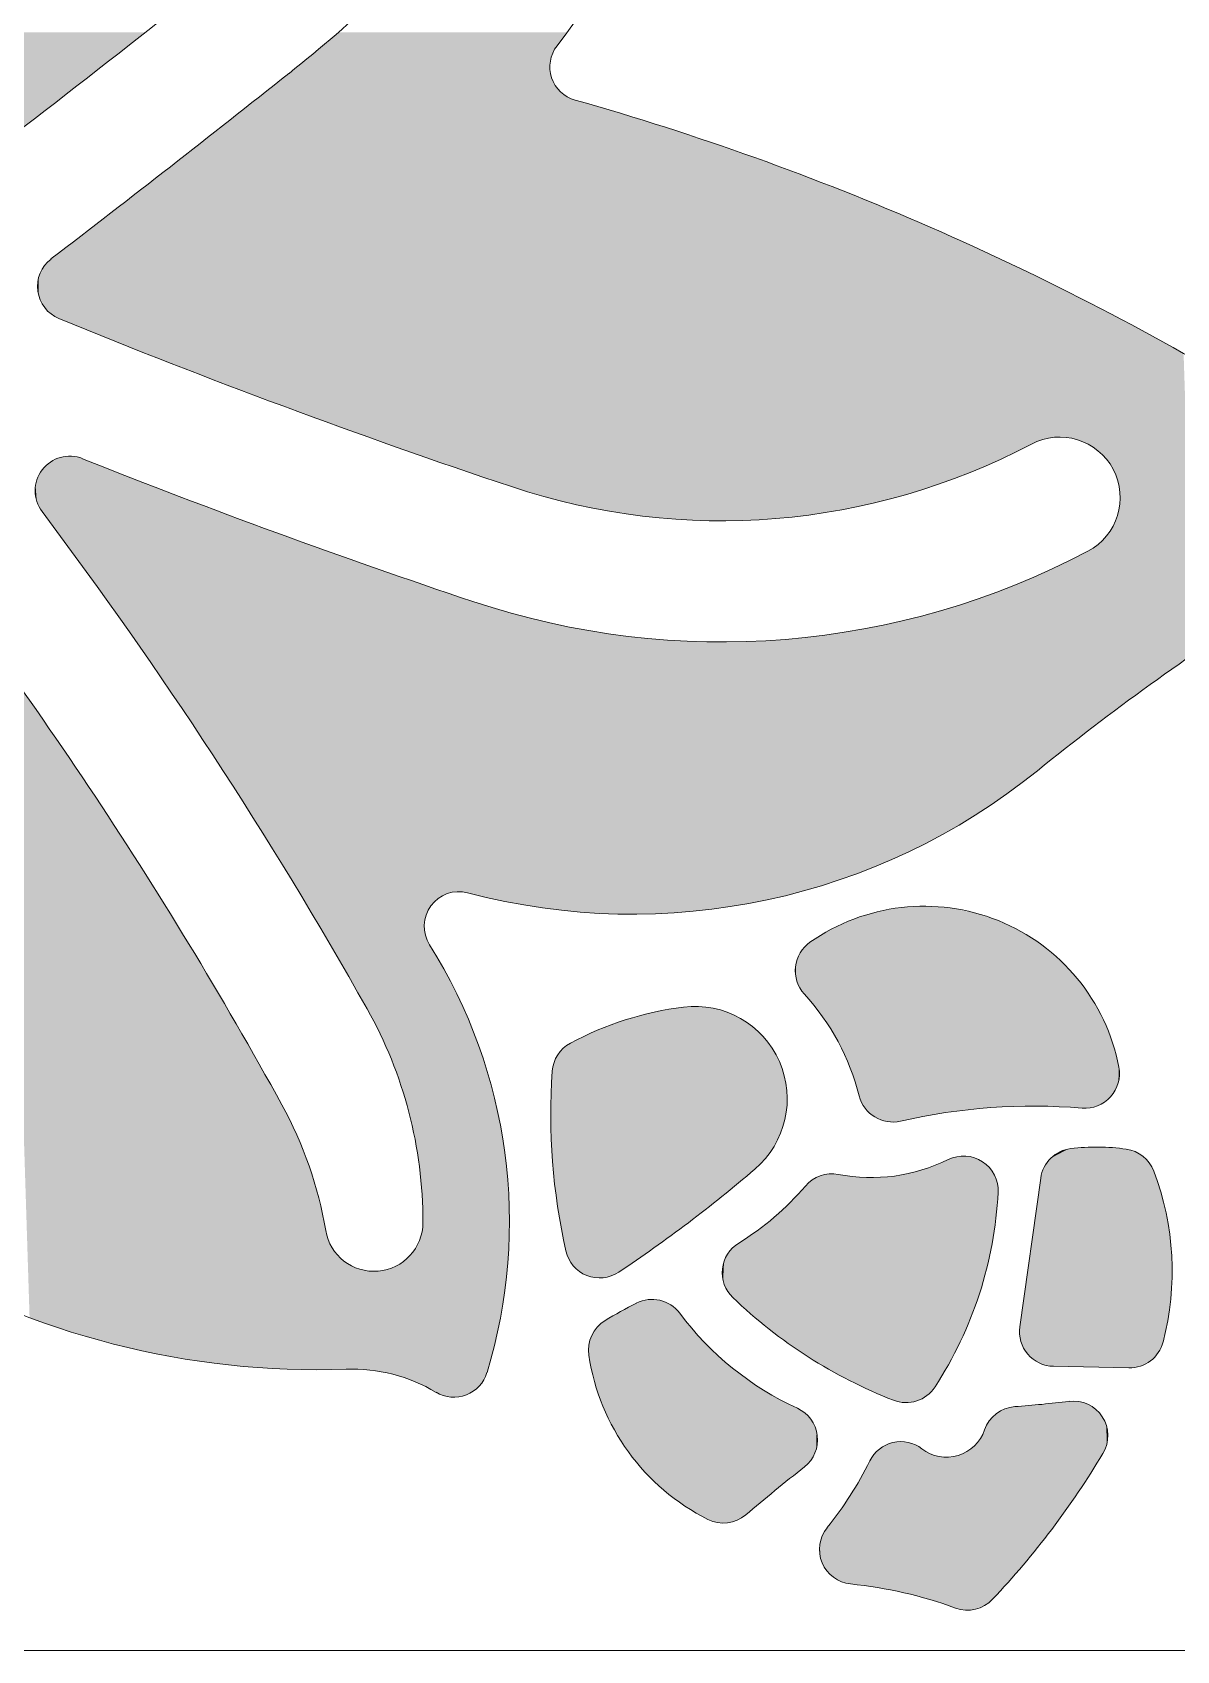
# Model space of a CAD drawing. Extents: x 0 to 297, y 0 to 420.
# Drawn here: x 241.95 to 255.18, y 241.44 to 260.14 of the extents above; entities that cross this region are included whole.
import ezdxf

# ---------------------------------------------------------------- set-up
doc = ezdxf.new("R2010")
doc.units = 0

msp = doc.modelspace()

# ---------------------------------------------------------------- linework, layer by layer
at = {"color": 7, "lineweight": 18, "ltscale": 0.043411}
msp.add_line((253.607, 246.896), (253.365, 245.177), dxfattribs=at)
at = {"color": 7, "lineweight": 18, "ltscale": 0.02183}
msp.add_line((253.753, 244.721), (254.626, 244.703), dxfattribs=at)
at = {"color": 7, "lineweight": 13}
msp.add_line((236.587, 241.435), (277.577, 241.435), dxfattribs=at)
at = {"color": 7, "lineweight": 18}
for centre, radius, start, end in [((233.564, 271.025), 18.187, 322.6142, 341.3251), ((233.955, 273.468), 17.627, 308.4477, 317.6391), ((121.796, 414.735), 196.604, 307.00487, 308.44774), ((248.332, 259.739), 0.4, 142.6142, 254.1818), ((121.796, 414.735), 198.004, 307.43813, 308.44774), ((239.426, 228.304), 32.273, 58.6815, 74.1818), ((242.407, 257.2), 0.4, 127.4381, 247.7623), ((274.625, 335.999), 85.532, 247.76232, 251.50068), ((249.919, 262.157), 7.665, 251.5007, 297.8441), ((253.826, 254.76), 0.7, 297.8441, 117.8441), ((242.38, 254.839), 0.4, 68.3319, 216.9725), ((274.625, 335.999), 86.932, 248.33191, 251.50068), ((200.54, 223.342), 50.57, 28.8483, 38.609), ((200.54, 223.342), 51.97, 29.3953, 36.9725), ((249.919, 262.157), 9.065, 251.5007, 297.8441), ((272.291, 228.451), 29.775, 122.6469, 128.9608), ((248.883, 257.398), 7.452, 255.2089, 308.9608), ((246.879, 249.806), 0.4, 75.2089, 212.1953), ((252.258, 247.743), 2.295, 10.9411, 125.0872), ((241.457, 246.393), 6.007, 343.1076, 32.1953), ((251.169, 249.294), 0.4, 125.0872, 222.3847), ((248.836, 247.165), 2.758, 14.2869, 42.3847), ((241.457, 246.393), 5.007, 359.9008, 29.3953), ((249.927, 245.204), 3.695, 96.9887, 118.4139), ((249.607, 247.812), 1.069, 310.5134, 96.9887), ((248.359, 248.103), 0.4, 118.4139, 175.9741), ((254.118, 248.103), 0.4, 265.2057, 10.9411), ((255.102, 247.628), 7.16, 175.9741, 192.7009), ((251.897, 247.944), 0.4, 194.2869, 282.9789), ((240.808, 245.524), 4.596, 9.6068, 28.8483), ((253.516, 240.919), 6.809, 85.2057, 102.9789), ((254.003, 246.84), 0.4, 96.8343, 172.007), ((254.249, 244.784), 2.471, 81.9276, 96.8343), ((251.647, 248.912), 2.01, 259.0878, 296.3109), ((252.715, 246.751), 0.4, 357.0133, 116.3109), ((254.54, 246.835), 0.4, 20.8518, 81.9276), ((239.452, 259.696), 16.701, 303.7462, 310.5134), ((251.191, 246.545), 0.4, 79.0878, 139.5754), ((251.88, 245.821), 3.247, 345.3829, 20.8518), ((248.434, 248.893), 3.221, 301.4571, 319.5754), ((248.555, 246.968), 4.566, 327.0284, 357.0133), ((245.898, 246.385), 0.566, 189.6068, 359.9008), ((250.324, 245.804), 0.4, 121.4571, 226.1413), ((245.235, 254.148), 9.466, 239.2069, 272.0614), ((248.507, 246.142), 0.4, 192.7009, 303.7462), ((251.354, 240.671), 5.359, 116.8677, 121.2967), ((249.112, 245.095), 0.4, 36.7214, 116.8677), ((253.951, 249.579), 5.635, 226.1413, 248.7082), ((248.778, 244.908), 0.4, 121.2967, 188.6438), ((252.255, 247.439), 3.52, 216.7214, 245.4658), ((253.762, 245.121), 0.4, 172.007, 268.8215), ((254.635, 245.103), 0.4, 268.8215, 345.3829), ((250.906, 245.232), 2.553, 188.6438, 243.2945), ((245.644, 242.797), 1.892, 59.0786, 92.0614), ((246.822, 244.764), 0.4, 239.0786, 343.1076), ((252.05, 244.701), 0.4, 248.7082, 327.0284), ((253.336, 243.856), 0.4, 93.9996, 161.0647), ((252.499, 255.822), 11.595, 273.9996, 277.1099), ((253.984, 243.919), 0.4, 329.0096, 97.1099), ((250.627, 243.872), 0.4, 308.51, 65.4658), ((252.517, 244.137), 0.466, 232.457, 341.0647), ((251.99, 243.451), 0.4, 52.4571, 153.8284), ((245.88, 248.786), 9.853, 316.6981, 329.0096), ((270.174, 219.307), 30.994, 128.51, 130.134), ((247.944, 245.439), 4.107, 321.0333, 333.8284), ((249.939, 243.309), 0.4, 243.2945, 310.1339), ((251.449, 242.604), 0.4, 141.0333, 264.276), ((250.914, 237.268), 4.962, 69.8669, 84.276), ((252.76, 242.303), 0.4, 249.8669, 316.6981)]:
    msp.add_arc(centre, radius, start, end, dxfattribs=at)
at = {"color": 7, "lineweight": 5}
for points in [[(239.616, 257.753), (243.257, 260.137), (237.927, 259.979), (237.832, 260.137)], [(239.616, 257.753), (242.869, 259.833), (243.257, 260.137), (243.063, 259.985)], [(245.51, 255.576), (245.311, 259.986), (245.24, 259.926), (245.276, 259.956)], [(245.51, 255.576), (245.382, 260.046), (245.311, 259.986), (245.347, 260.016)], [(245.51, 255.576), (245.453, 260.107), (245.382, 260.046), (245.417, 260.076)], [(245.488, 260.137), (245.453, 260.107), (247.987, 259.942), (245.51, 255.576)], [(248.131, 260.137), (245.488, 260.137), (248.021, 259.992), (248.014, 259.982)], [(245.488, 260.137), (247.987, 259.942), (248.014, 259.982)], [(248.131, 260.137), (248.021, 259.992), (248.036, 260.011), (248.029, 260.002)], [(248.131, 260.137), (248.036, 260.011), (248.051, 260.031), (248.044, 260.021)], [(248.131, 260.137), (248.051, 260.031), (248.066, 260.05), (248.058, 260.04)], [(248.131, 260.137), (248.066, 260.05), (248.08, 260.069), (248.073, 260.06)], [(248.131, 260.137), (248.08, 260.069), (248.095, 260.089), (248.087, 260.079)], [(248.131, 260.137), (248.095, 260.089), (248.109, 260.108), (248.102, 260.098)], [(248.131, 260.137), (248.109, 260.108), (248.124, 260.127), (248.117, 260.118)], [(239.616, 257.753), (242.48, 259.529), (242.869, 259.833), (242.674, 259.681)], [(245.182, 255.695), (245.06, 259.779), (244.988, 259.721), (245.024, 259.75)], [(245.182, 255.695), (245.132, 259.838), (245.06, 259.779), (245.096, 259.808)], [(245.182, 255.695), (245.204, 259.897), (245.132, 259.838), (245.168, 259.867)], [(245.51, 255.576), (245.24, 259.926), (245.182, 255.695), (245.204, 259.897)], [(247.965, 259.898), (247.987, 259.942), (245.838, 255.458), (245.51, 255.576)], [(247.965, 259.898), (245.838, 255.458), (247.948, 259.853), (246.167, 255.341)], [(246.167, 255.341), (246.496, 255.225), (247.948, 259.853), (246.826, 255.111)], [(247.948, 259.853), (246.826, 255.111), (247.937, 259.805), (247.156, 254.999)], [(247.937, 259.805), (247.156, 254.999), (247.932, 259.757), (247.486, 254.887)], [(244.915, 259.663), (244.745, 259.527), (244.855, 255.816), (244.574, 259.392)], [(245.182, 255.695), (244.915, 259.663), (244.855, 255.816)], [(245.182, 255.695), (244.988, 259.721), (244.915, 259.663), (244.952, 259.691)], [(247.932, 259.757), (247.486, 254.887), (247.857, 254.774)], [(247.857, 254.774), (247.933, 259.708), (247.932, 259.757)], [(248.233, 254.679), (247.94, 259.66), (247.857, 254.774), (247.933, 259.708)], [(248.233, 254.679), (247.97, 259.568), (247.94, 259.66), (247.952, 259.613)], [(239.616, 257.753), (242.09, 259.227), (242.48, 259.529), (242.285, 259.378)], [(248.233, 254.679), (248.022, 259.486), (247.97, 259.568), (247.994, 259.525)], [(248.233, 254.679), (248.093, 259.419), (248.022, 259.486), (248.055, 259.45)], [(248.233, 254.679), (248.177, 259.371), (248.093, 259.419), (248.133, 259.392)], [(239.616, 257.753), (241.699, 258.925), (242.09, 259.227), (241.895, 259.076)], [(244.528, 255.938), (244.402, 259.257), (244.231, 259.122)], [(244.855, 255.816), (244.574, 259.392), (244.528, 255.938), (244.402, 259.257)], [(248.233, 254.679), (248.747, 259.201), (248.177, 259.371), (248.223, 259.354)], [(244.202, 256.061), (244.528, 255.938), (244.06, 258.987), (244.231, 259.122)], [(248.233, 254.679), (248.613, 254.603), (248.747, 259.201), (248.996, 254.547)], [(248.747, 259.201), (248.996, 254.547), (249.268, 259.039), (249.382, 254.51)], [(249.268, 259.039), (249.382, 254.51), (249.786, 258.869)], [(243.716, 258.718), (243.876, 256.186), (243.888, 258.852)], [(244.202, 256.061), (244.06, 258.987), (243.876, 256.186), (243.888, 258.852)], [(249.382, 254.51), (249.769, 254.493), (249.786, 258.869), (250.156, 254.495)], [(249.786, 258.869), (250.156, 254.495), (250.301, 258.689), (250.543, 254.517)], [(243.716, 258.718), (243.544, 258.584), (243.876, 256.186), (243.551, 256.312)], [(250.301, 258.689), (250.543, 254.517), (250.813, 258.501), (250.928, 254.558)], [(243.372, 258.45), (243.551, 256.312), (243.544, 258.584)], [(250.813, 258.501), (250.928, 254.558), (251.322, 258.304)], [(243.028, 258.182), (243.227, 256.439), (243.2, 258.316)], [(243.372, 258.45), (243.2, 258.316), (243.551, 256.312), (243.227, 256.439)], [(250.928, 254.558), (251.311, 254.619), (251.322, 258.304), (251.69, 254.699)], [(251.322, 258.304), (251.69, 254.699), (251.828, 258.099), (252.065, 254.798)], [(243.028, 258.182), (242.855, 258.049), (243.227, 256.439), (242.902, 256.568)], [(251.828, 258.099), (252.065, 254.798), (252.33, 257.885), (252.434, 254.916)], [(242.683, 257.916), (242.51, 257.783), (242.902, 256.568), (242.579, 256.698)], [(242.683, 257.916), (242.902, 256.568), (242.855, 258.049)], [(242.337, 257.65), (242.579, 256.698), (242.51, 257.783)], [(252.33, 257.885), (252.434, 254.916), (252.828, 257.662)], [(242.337, 257.65), (242.164, 257.517), (242.208, 256.852), (242.165, 256.881)], [(242.337, 257.65), (242.208, 256.852), (242.579, 256.698), (242.256, 256.829)], [(252.434, 254.916), (252.796, 255.052), (252.828, 257.662), (253.152, 255.206)], [(252.828, 257.662), (253.152, 255.206), (253.323, 257.431), (253.499, 255.379)], [(242.038, 257.046), (242.037, 257.353), (242.021, 257.095), (242.021, 257.303)], [(242.061, 256.999), (242.061, 257.4), (242.038, 257.046), (242.037, 257.353)], [(242.09, 256.955), (242.09, 257.443), (242.061, 256.999), (242.061, 257.4)], [(242.125, 256.916), (242.124, 257.483), (242.09, 256.955), (242.09, 257.443)], [(242.165, 256.881), (242.164, 257.517), (242.125, 256.916), (242.124, 257.483)], [(253.813, 257.192), (253.323, 257.431), (253.626, 255.431), (253.499, 255.379)], [(242.011, 257.147), (242.01, 257.251), (242.007, 257.199)], [(242.021, 257.095), (242.021, 257.303), (242.011, 257.147), (242.01, 257.251)], [(253.813, 257.192), (253.626, 255.431), (253.898, 255.456), (253.761, 255.457)], [(254.299, 256.945), (253.813, 257.192), (254.032, 255.429), (253.898, 255.456)], [(254.299, 256.945), (254.032, 255.429), (254.273, 255.299), (254.159, 255.376)], [(254.299, 256.945), (254.273, 255.299), (254.369, 255.201)], [(254.782, 256.689), (254.299, 256.945), (254.445, 255.087), (254.369, 255.201)], [(254.782, 256.689), (254.445, 255.087), (254.523, 254.825), (254.497, 254.96)], [(254.782, 256.689), (254.523, 254.825), (254.706, 252.479), (254.541, 252.357)], [(254.782, 256.689), (254.706, 252.479), (254.872, 252.6)], [(255.259, 256.426), (254.782, 256.689), (255.039, 252.719), (254.872, 252.6)], [(255.259, 256.426), (255.039, 252.719), (255.375, 252.954), (255.206, 252.837)], [(242.317, 254.254), (242.105, 255.13), (242.06, 254.598), (242.062, 255.081)], [(242.317, 254.254), (242.212, 255.202), (242.105, 255.13), (242.156, 255.17)], [(242.317, 254.254), (242.336, 255.236), (242.212, 255.202), (242.273, 255.224)], [(242.571, 253.908), (242.401, 255.238), (242.317, 254.254), (242.336, 255.236)], [(242.571, 253.908), (242.527, 255.21), (242.401, 255.238), (242.465, 255.229)], [(242.807, 255.1), (242.527, 255.21), (242.822, 253.559), (242.571, 253.908)], [(242.807, 255.1), (242.822, 253.559), (243.087, 254.99)], [(241.98, 254.84), (241.985, 254.775), (241.985, 254.905), (242, 254.712)], [(241.985, 254.905), (242, 254.712), (242.001, 254.967), (242.025, 254.653)], [(242.001, 254.967), (242.025, 254.653), (242.027, 255.027), (242.06, 254.598)], [(242.027, 255.027), (242.06, 254.598), (242.062, 255.081)], [(242.822, 253.559), (243.071, 253.209), (243.087, 254.99), (243.316, 252.856)], [(243.087, 254.99), (243.316, 252.856), (243.367, 254.882), (243.559, 252.501)], [(243.367, 254.882), (243.559, 252.501), (243.647, 254.774), (243.798, 252.145)], [(243.647, 254.774), (243.798, 252.145), (243.928, 254.668), (244.035, 251.786)], [(254.541, 252.357), (254.523, 254.825), (254.495, 254.553), (254.522, 254.688)], [(243.928, 254.668), (244.035, 251.786), (244.21, 254.562), (244.268, 251.426)], [(244.21, 254.562), (244.268, 251.426), (244.491, 254.458), (244.499, 251.063)], [(254.541, 252.357), (254.495, 254.553), (254.377, 252.234), (254.442, 254.427)], [(244.491, 254.458), (244.499, 251.063), (244.773, 254.354)], [(244.499, 251.063), (244.727, 250.699), (244.773, 254.354), (244.951, 250.333)], [(244.773, 254.354), (244.951, 250.333), (245.056, 254.251), (245.173, 249.965)], [(254.267, 254.217), (254.377, 252.234), (254.365, 254.313), (254.442, 254.427)], [(245.056, 254.251), (245.173, 249.965), (245.339, 254.149), (245.391, 249.595)], [(254.153, 254.141), (254.213, 252.111), (254.267, 254.217), (254.377, 252.234)], [(245.339, 254.149), (245.391, 249.595), (245.622, 254.049)], [(245.391, 249.595), (245.607, 249.224), (245.622, 254.049), (245.819, 248.85)], [(245.622, 254.049), (245.819, 248.85), (245.905, 253.949), (245.896, 248.709)], [(253.742, 253.937), (253.728, 251.732), (254.153, 254.141), (253.889, 251.859)], [(253.889, 251.859), (254.051, 251.985), (254.153, 254.141), (254.213, 252.111)], [(245.905, 253.949), (245.896, 248.709), (245.968, 248.565)], [(246.189, 253.85), (245.905, 253.949), (246.036, 248.418), (245.968, 248.565)], [(246.189, 253.85), (246.036, 248.418), (246.156, 248.12), (246.098, 248.27)], [(246.189, 253.85), (246.156, 248.12), (246.21, 247.968)], [(246.473, 253.752), (246.189, 253.85), (246.258, 247.814), (246.21, 247.968)], [(253.742, 253.937), (253.322, 253.754), (253.728, 251.732), (253.568, 251.604)], [(246.473, 253.752), (246.258, 247.814), (246.339, 247.502), (246.301, 247.659)], [(246.473, 253.752), (246.339, 247.502), (246.4, 247.186), (246.372, 247.345)], [(246.473, 253.752), (246.4, 247.186), (246.441, 246.867), (246.423, 247.027)], [(246.473, 253.752), (246.441, 246.867), (246.454, 246.706)], [(246.454, 246.706), (246.461, 246.545), (246.473, 253.752), (246.464, 246.384)], [(246.473, 253.752), (246.464, 246.384), (246.479, 249.821), (246.497, 244.486)], [(246.757, 253.656), (246.473, 253.752), (246.485, 249.88), (246.479, 249.821)], [(246.757, 253.656), (246.485, 249.88), (246.525, 249.993), (246.501, 249.938)], [(246.757, 253.656), (246.525, 249.993), (246.595, 250.089), (246.556, 250.043)], [(246.757, 253.656), (246.595, 250.089), (246.691, 250.159), (246.64, 250.128)], [(246.691, 250.159), (246.745, 250.184), (246.757, 253.656), (246.803, 250.199)], [(246.757, 253.656), (246.803, 250.199), (247.042, 253.56), (246.862, 250.206)], [(252.893, 253.593), (253.221, 251.339), (253.322, 253.754), (253.568, 251.604)], [(247.042, 253.56), (246.862, 250.206), (246.922, 250.204)], [(246.922, 250.204), (246.981, 250.193), (247.042, 253.56), (247.406, 250.094)], [(247.042, 253.56), (247.406, 250.094), (247.48, 253.425), (247.837, 250.02)], [(247.48, 253.425), (247.837, 250.02), (247.925, 253.313), (248.271, 249.971)], [(252.014, 253.337), (252.094, 250.673), (252.457, 253.454), (252.482, 250.873)], [(252.457, 253.454), (252.482, 250.873), (252.893, 253.593)], [(252.482, 250.873), (252.858, 251.095), (252.893, 253.593), (253.221, 251.339)], [(247.925, 253.313), (248.271, 249.971), (248.374, 253.224), (248.707, 249.948)], [(248.374, 253.224), (248.707, 249.948), (248.827, 253.157), (249.144, 249.951)], [(251.113, 253.17), (251.285, 250.344), (251.565, 253.242), (251.694, 250.497)], [(251.565, 253.242), (251.694, 250.497), (252.014, 253.337), (252.094, 250.673)], [(248.827, 253.157), (249.144, 249.951), (249.284, 253.114), (249.58, 249.979)], [(249.284, 253.114), (249.58, 249.979), (249.741, 253.093), (250.013, 250.032)], [(249.741, 253.093), (250.013, 250.032), (250.2, 253.096), (250.443, 250.111)], [(250.2, 253.096), (250.443, 250.111), (250.657, 253.121), (250.867, 250.215)], [(250.657, 253.121), (250.867, 250.215), (251.113, 253.17), (251.285, 250.344)], [(241.68, 252.75), (241.916, 245.283), (241.99, 252.31), (242.236, 245.17)], [(241.99, 252.31), (242.236, 245.17), (242.297, 251.867), (242.56, 245.068)], [(242.297, 251.867), (242.56, 245.068), (242.598, 251.421), (242.887, 244.978)], [(242.598, 251.421), (242.887, 244.978), (242.894, 250.972), (243.217, 244.9)], [(242.894, 250.972), (243.217, 244.9), (243.186, 250.519)], [(243.186, 250.519), (243.217, 244.9), (243.473, 250.064), (243.549, 244.833)], [(243.473, 250.064), (243.549, 244.833), (243.755, 249.605), (243.884, 244.779)], [(251.443, 249.888), (251.264, 248.474), (251.183, 249.77), (251.223, 248.548)], [(251.443, 249.888), (251.34, 248.323), (251.264, 248.474), (251.303, 248.399)], [(251.443, 249.888), (251.406, 248.167), (251.34, 248.323), (251.374, 248.245)], [(251.443, 249.888), (251.463, 248.008), (251.406, 248.167), (251.436, 248.088)], [(251.715, 249.973), (251.487, 247.927), (251.443, 249.888), (251.463, 248.008)], [(251.715, 249.973), (251.521, 247.808), (251.487, 247.927), (251.509, 247.845)], [(251.715, 249.973), (251.554, 247.738), (251.521, 247.808), (251.536, 247.773)], [(251.715, 249.973), (251.6, 247.676), (251.554, 247.738), (251.575, 247.706)], [(251.715, 249.973), (251.657, 247.624), (251.6, 247.676), (251.627, 247.649)], [(251.715, 249.973), (251.723, 247.584), (251.657, 247.624), (251.689, 247.602)], [(251.996, 250.023), (251.758, 247.569), (251.715, 249.973), (251.723, 247.584)], [(251.996, 250.023), (251.833, 247.549), (251.758, 247.569), (251.795, 247.557)], [(251.996, 250.023), (251.91, 247.544), (251.833, 247.549), (251.872, 247.545)], [(251.996, 250.023), (251.987, 247.554), (251.91, 247.544), (251.949, 247.547)], [(252.116, 247.583), (251.987, 247.554), (252.282, 250.038), (251.996, 250.023)], [(252.116, 247.583), (252.282, 250.038), (252.245, 247.608)], [(252.375, 247.632), (252.245, 247.608), (252.566, 250.017), (252.282, 250.038)], [(252.375, 247.632), (252.566, 250.017), (252.505, 247.653)], [(252.636, 247.671), (252.505, 247.653), (252.846, 249.961), (252.566, 250.017)], [(252.636, 247.671), (252.846, 249.961), (252.767, 247.687)], [(252.899, 247.7), (252.767, 247.687), (253.117, 249.871), (252.846, 249.961)], [(252.899, 247.7), (253.117, 249.871), (253.03, 247.711)], [(253.162, 247.719), (253.03, 247.711), (253.375, 249.748), (253.117, 249.871)], [(246.479, 249.821), (246.497, 244.486), (246.481, 249.761), (246.492, 249.702)], [(246.512, 249.646), (246.492, 249.702), (246.557, 244.454), (246.497, 244.486)], [(251.183, 249.77), (251.036, 248.829), (250.939, 249.621), (250.984, 248.896)], [(251.183, 249.77), (251.134, 248.691), (251.036, 248.829), (251.086, 248.761)], [(251.183, 249.77), (251.223, 248.548), (251.134, 248.691), (251.179, 248.62)], [(253.162, 247.719), (253.375, 249.748), (253.294, 247.724)], [(253.426, 247.728), (253.294, 247.724), (253.615, 249.594), (253.375, 249.748)], [(243.755, 249.605), (243.884, 244.779), (244.032, 249.144), (244.221, 244.737)], [(246.512, 249.646), (246.557, 244.454), (246.54, 249.593)], [(246.704, 249.317), (246.54, 249.593), (246.616, 244.42), (246.557, 244.454)], [(250.825, 249.497), (250.824, 249.092), (250.805, 249.46), (250.804, 249.13)], [(250.848, 249.533), (250.847, 249.057), (250.825, 249.497), (250.824, 249.092)], [(250.875, 249.565), (250.874, 249.024), (250.848, 249.533), (250.847, 249.057)], [(250.93, 248.961), (250.874, 249.024), (250.906, 249.595), (250.875, 249.565)], [(250.93, 248.961), (250.906, 249.595), (250.984, 248.896), (250.939, 249.621)], [(253.426, 247.728), (253.615, 249.594), (253.558, 247.728)], [(253.69, 247.726), (253.558, 247.728), (253.835, 249.411), (253.615, 249.594)], [(246.704, 249.317), (246.616, 244.42), (246.699, 244.383), (246.656, 244.399)], [(246.704, 249.317), (246.699, 244.383), (246.743, 244.372)], [(246.853, 249.032), (246.704, 249.317), (246.787, 244.365), (246.743, 244.372)], [(250.772, 249.337), (250.771, 249.253), (250.769, 249.295)], [(250.778, 249.379), (250.778, 249.211), (250.772, 249.337), (250.771, 249.253)], [(250.79, 249.42), (250.789, 249.17), (250.778, 249.379), (250.778, 249.211)], [(250.805, 249.46), (250.804, 249.13), (250.79, 249.42), (250.789, 249.17)], [(253.69, 247.726), (253.835, 249.411), (253.822, 247.721)], [(253.953, 247.714), (253.822, 247.721), (254.029, 249.202), (253.835, 249.411)], [(244.032, 249.144), (244.221, 244.737), (244.305, 248.679), (244.559, 244.706)], [(253.953, 247.714), (254.029, 249.202), (254.085, 247.704)], [(254.197, 248.971), (254.131, 247.703), (254.029, 249.202), (254.085, 247.704)], [(246.853, 249.032), (246.787, 244.365), (246.878, 244.368), (246.833, 244.364)], [(246.987, 248.739), (246.853, 249.032), (246.923, 244.377), (246.878, 244.368)], [(254.197, 248.971), (254.222, 247.717), (254.131, 247.703), (254.177, 247.707)], [(254.334, 248.721), (254.266, 247.731), (254.197, 248.971), (254.222, 247.717)], [(246.987, 248.739), (246.923, 244.377), (247.007, 244.409), (246.966, 244.39)], [(247.104, 248.44), (246.987, 248.739), (247.046, 244.432), (247.007, 244.409)], [(250.422, 247.12), (248.969, 248.773), (248.803, 248.725), (248.886, 248.75)], [(250.422, 247.12), (249.137, 248.814), (248.969, 248.773), (249.053, 248.795)], [(250.422, 247.12), (249.306, 248.847), (249.137, 248.814), (249.221, 248.832)], [(250.422, 247.12), (249.477, 248.872), (249.306, 248.847), (249.392, 248.861)], [(250.422, 247.12), (249.817, 248.859), (249.477, 248.872), (249.648, 248.879)], [(250.422, 247.12), (250.135, 248.74), (249.817, 248.859), (249.981, 248.813)], [(250.422, 247.12), (250.4, 248.527), (250.135, 248.74), (250.276, 248.644)], [(244.305, 248.679), (244.559, 244.706), (244.572, 248.212)], [(250.422, 247.12), (248.479, 248.604), (248.322, 248.533), (248.4, 248.57)], [(250.422, 247.12), (248.64, 248.668), (248.479, 248.604), (248.559, 248.637)], [(250.422, 247.12), (248.803, 248.725), (248.64, 248.668), (248.721, 248.697)], [(254.334, 248.721), (254.347, 247.775), (254.266, 247.731), (254.308, 247.751)], [(254.44, 248.455), (254.383, 247.803), (254.334, 248.721), (254.347, 247.775)], [(247.104, 248.44), (247.046, 244.432), (247.115, 244.491), (247.082, 244.46)], [(247.206, 248.134), (247.104, 248.44), (247.144, 244.526), (247.115, 244.491)], [(250.422, 247.12), (248.052, 248.36), (248.022, 248.319), (248.037, 248.34)], [(250.422, 247.12), (248.087, 248.396), (248.052, 248.36), (248.069, 248.378)], [(250.422, 247.12), (248.126, 248.428), (248.087, 248.396), (248.106, 248.413)], [(250.422, 247.12), (248.168, 248.454), (248.126, 248.428), (248.147, 248.442)], [(250.422, 247.12), (248.322, 248.533), (248.168, 248.454), (248.245, 248.495)], [(250.422, 247.12), (250.585, 248.242), (250.4, 248.527), (250.504, 248.392)], [(254.44, 248.455), (254.445, 247.872), (254.383, 247.803), (254.416, 247.836)], [(254.511, 248.179), (254.469, 247.911), (254.44, 248.455), (254.445, 247.872)], [(244.897, 244.688), (244.834, 247.741), (244.559, 244.706), (244.572, 248.212)], [(250.422, 247.12), (247.966, 248.18), (247.96, 248.131), (247.962, 248.156)], [(250.422, 247.12), (247.979, 248.229), (247.966, 248.18), (247.972, 248.205)], [(250.422, 247.12), (247.998, 248.276), (247.979, 248.229), (247.988, 248.253)], [(250.422, 247.12), (248.022, 248.319), (247.998, 248.276), (248.009, 248.298)], [(250.422, 247.12), (250.671, 247.913), (250.585, 248.242), (250.641, 248.081)], [(254.511, 248.179), (254.504, 247.996), (254.469, 247.911), (254.489, 247.952)], [(254.514, 248.041), (254.504, 247.996), (254.517, 248.133), (254.511, 248.179)], [(247.206, 248.134), (247.144, 244.526), (247.189, 244.605), (247.169, 244.564)], [(247.189, 244.605), (247.204, 244.647), (247.206, 248.134), (247.29, 244.958)], [(247.206, 248.134), (247.29, 244.958), (247.291, 247.824), (247.358, 245.272)], [(250.422, 247.12), (247.96, 248.131), (247.946, 247.87), (247.952, 248)], [(254.514, 248.041), (254.517, 248.133), (254.518, 248.087)], [(247.291, 247.824), (247.358, 245.272), (247.359, 247.51), (247.41, 245.589)], [(250.422, 247.12), (247.946, 247.87), (247.942, 247.609), (247.943, 247.739)], [(250.422, 247.12), (250.649, 247.574), (250.671, 247.913), (250.673, 247.742)], [(244.897, 244.688), (244.924, 247.57), (244.834, 247.741), (244.88, 247.656)], [(245.237, 244.682), (244.924, 247.57), (244.897, 244.688)], [(245.237, 244.682), (245.006, 247.396), (244.924, 247.57), (244.966, 247.484)], [(247.359, 247.51), (247.41, 245.589), (247.41, 247.193), (247.444, 245.909)], [(250.422, 247.12), (247.942, 247.609), (247.947, 247.347), (247.944, 247.478)], [(250.422, 247.12), (250.521, 247.258), (250.649, 247.574), (250.598, 247.411)], [(245.237, 244.682), (245.081, 247.218), (245.006, 247.396), (245.044, 247.307)], [(250.422, 247.12), (247.947, 247.347), (247.962, 247.086), (247.954, 247.217)], [(253.923, 247.232), (254.356, 247.253), (254.276, 247.255), (254.316, 247.254)], [(253.923, 247.232), (254.276, 247.255), (254.196, 247.255), (254.236, 247.255)], [(253.923, 247.232), (254.196, 247.255), (254.115, 247.252), (254.156, 247.253)], [(253.923, 247.232), (254.437, 247.248), (254.356, 247.253), (254.397, 247.251)], [(253.923, 247.232), (254.115, 247.252), (254.035, 247.246), (254.075, 247.249)], [(253.923, 247.232), (254.517, 247.241), (254.437, 247.248), (254.477, 247.245)], [(253.923, 247.232), (254.035, 247.246), (253.955, 247.238), (253.995, 247.242)], [(253.923, 247.232), (254.596, 247.231), (254.517, 247.241), (254.557, 247.236)], [(245.237, 244.682), (245.148, 247.037), (245.081, 247.218), (245.116, 247.128)], [(247.41, 247.193), (247.444, 245.909), (247.444, 246.873), (247.461, 246.23)], [(250.422, 247.12), (247.962, 247.086), (247.987, 246.826), (247.974, 246.956)], [(250.422, 247.12), (247.987, 246.826), (248.021, 246.567), (248.003, 246.697)], [(250.422, 247.12), (248.021, 246.567), (248.064, 246.31), (248.041, 246.438)], [(250.422, 247.12), (248.064, 246.31), (248.117, 246.054), (248.09, 246.181)], [(250.422, 247.12), (248.117, 246.054), (248.15, 245.963), (248.131, 246.007)], [(250.422, 247.12), (248.15, 245.963), (248.203, 245.882), (248.174, 245.921)], [(250.422, 247.12), (248.203, 245.882), (248.274, 245.817), (248.237, 245.847)], [(250.422, 247.12), (248.274, 245.817), (248.359, 245.77), (248.315, 245.791)], [(250.422, 247.12), (248.359, 245.77), (248.452, 245.746), (248.405, 245.755)], [(250.422, 247.12), (248.452, 245.746), (248.549, 245.744), (248.501, 245.742)], [(250.422, 247.12), (248.549, 245.744), (248.643, 245.766), (248.597, 245.752)], [(250.422, 247.12), (248.643, 245.766), (248.73, 245.809), (248.688, 245.785)], [(250.422, 247.12), (248.73, 245.809), (248.934, 245.948), (248.832, 245.878)], [(250.422, 247.12), (248.934, 245.948), (249.136, 246.089), (249.035, 246.018)], [(250.422, 247.12), (249.136, 246.089), (249.335, 246.234), (249.236, 246.161)], [(250.422, 247.12), (249.335, 246.234), (249.533, 246.381), (249.434, 246.307)], [(250.422, 247.12), (249.533, 246.381), (249.728, 246.531), (249.631, 246.456)], [(250.422, 247.12), (249.728, 246.531), (249.922, 246.684), (249.825, 246.607)], [(250.422, 247.12), (249.922, 246.684), (250.113, 246.84), (250.017, 246.762)], [(250.422, 247.12), (250.113, 246.84), (250.301, 246.999), (250.207, 246.919)], [(252.389, 247.044), (252.464, 247.075), (252.465, 244.61), (252.538, 247.11)], [(252.465, 244.61), (252.538, 247.11), (252.54, 244.739), (252.586, 247.13)], [(252.54, 244.739), (252.586, 247.13), (252.611, 244.871), (252.636, 247.143)], [(252.611, 244.871), (252.636, 247.143), (252.677, 245.005), (252.688, 247.15)], [(252.677, 245.005), (252.688, 247.15), (252.739, 245.14), (252.74, 247.151)], [(252.739, 245.14), (252.74, 247.151), (252.797, 245.278)], [(252.74, 247.151), (252.791, 247.144), (252.797, 245.278), (252.842, 247.131)], [(252.797, 245.278), (252.842, 247.131), (252.85, 245.418), (252.89, 247.111)], [(252.85, 245.418), (252.89, 247.111), (252.898, 245.559), (252.935, 247.086)], [(252.898, 245.559), (252.935, 247.086), (252.942, 245.702), (252.977, 247.054)], [(252.942, 245.702), (252.977, 247.054), (252.981, 245.846), (253.014, 247.018)], [(253.923, 247.232), (253.607, 246.896), (253.362, 245.134), (253.365, 245.177)], [(253.923, 247.232), (253.362, 245.134), (253.368, 245.05), (253.363, 245.092)], [(253.923, 247.232), (253.368, 245.05), (253.391, 244.969), (253.377, 245.009)], [(253.923, 247.232), (253.391, 244.969), (253.431, 244.895), (253.409, 244.931)], [(253.923, 247.232), (253.431, 244.895), (253.486, 244.831), (253.457, 244.862)], [(253.923, 247.232), (253.486, 244.831), (253.553, 244.78), (253.518, 244.803)], [(253.923, 247.232), (253.553, 244.78), (253.629, 244.743), (253.59, 244.76)], [(253.923, 247.232), (253.621, 246.96), (253.607, 246.896), (253.613, 246.928)], [(253.923, 247.232), (253.646, 247.021), (253.621, 246.96), (253.632, 246.991)], [(253.923, 247.232), (253.629, 244.743), (253.711, 244.724), (253.67, 244.732)], [(253.923, 247.232), (253.68, 247.077), (253.646, 247.021), (253.662, 247.049)], [(253.923, 247.232), (253.723, 247.126), (253.68, 247.077), (253.701, 247.102)], [(253.923, 247.232), (253.711, 244.724), (254.626, 244.703), (253.753, 244.721)], [(253.923, 247.232), (253.773, 247.168), (253.723, 247.126), (253.747, 247.148)], [(253.923, 247.232), (253.83, 247.201), (253.773, 247.168), (253.801, 247.186)], [(253.923, 247.232), (253.891, 247.225), (253.83, 247.201), (253.86, 247.214)], [(253.923, 247.232), (254.626, 244.703), (254.693, 244.707), (254.66, 244.704)], [(253.923, 247.232), (254.693, 244.707), (254.758, 244.722), (254.726, 244.713)], [(253.923, 247.232), (254.758, 244.722), (254.819, 244.748), (254.789, 244.734)], [(253.923, 247.232), (254.819, 244.748), (254.876, 244.784), (254.848, 244.765)], [(253.923, 247.232), (254.876, 244.784), (254.926, 244.828), (254.902, 244.805)], [(253.923, 247.232), (254.926, 244.828), (254.967, 244.881), (254.947, 244.854)], [(253.923, 247.232), (254.967, 244.881), (254.999, 244.939), (254.984, 244.909)], [(253.923, 247.232), (254.999, 244.939), (255.022, 245.002), (255.012, 244.97)], [(253.923, 247.232), (255.022, 245.002), (255.076, 245.247), (255.051, 245.124)], [(253.923, 247.232), (255.076, 245.247), (255.11, 245.496), (255.095, 245.371)], [(253.923, 247.232), (255.11, 245.496), (255.126, 245.747), (255.121, 245.621)], [(253.923, 247.232), (255.126, 245.747), (255.122, 245.998), (255.126, 245.872)], [(253.923, 247.232), (255.122, 245.998), (255.099, 246.248), (255.113, 246.123)], [(253.923, 247.232), (255.099, 246.248), (255.056, 246.496), (255.08, 246.372)], [(253.923, 247.232), (255.056, 246.496), (254.994, 246.739), (255.027, 246.618)], [(253.923, 247.232), (254.994, 246.739), (254.914, 246.977), (254.956, 246.859)], [(253.923, 247.232), (254.914, 246.977), (254.892, 247.025), (254.904, 247.002)], [(253.923, 247.232), (254.892, 247.025), (254.863, 247.07), (254.878, 247.048)], [(253.923, 247.232), (254.863, 247.07), (254.829, 247.111), (254.847, 247.091)], [(253.923, 247.232), (254.829, 247.111), (254.79, 247.147), (254.81, 247.13)], [(253.923, 247.232), (254.79, 247.147), (254.746, 247.178), (254.768, 247.163)], [(253.923, 247.232), (254.746, 247.178), (254.699, 247.202), (254.723, 247.191)], [(253.923, 247.232), (254.699, 247.202), (254.649, 247.22), (254.674, 247.212)], [(253.923, 247.232), (254.649, 247.22), (254.596, 247.231), (254.623, 247.226)], [(245.237, 244.682), (245.208, 246.854), (245.148, 247.037), (245.179, 246.946)], [(247.444, 246.873), (247.461, 246.23), (247.462, 246.552)], [(251.035, 244.757), (250.943, 246.859), (250.987, 246.889), (250.964, 246.875)], [(251.035, 244.757), (250.987, 246.889), (251.034, 246.913), (251.01, 246.902)], [(251.035, 244.757), (251.034, 246.913), (251.058, 246.923)], [(251.154, 244.687), (251.035, 244.757), (251.083, 246.931), (251.058, 246.923)], [(251.154, 244.687), (251.083, 246.931), (251.135, 246.941), (251.109, 246.937)], [(251.154, 244.687), (251.135, 246.941), (251.161, 246.944)], [(251.276, 244.62), (251.154, 244.687), (251.188, 246.945), (251.161, 246.944)], [(251.276, 244.62), (251.188, 246.945), (251.24, 246.942), (251.214, 246.945)], [(251.24, 246.942), (251.266, 246.938), (251.276, 244.62), (251.347, 246.924)], [(251.276, 244.62), (251.347, 246.924), (251.399, 244.555), (251.428, 246.914)], [(251.399, 244.555), (251.428, 246.914), (251.523, 244.494)], [(251.428, 246.914), (251.509, 246.906), (251.523, 244.494), (251.591, 246.902)], [(251.523, 244.494), (251.591, 246.902), (251.649, 244.436), (251.672, 246.902)], [(251.649, 244.436), (251.672, 246.902), (251.776, 244.381)], [(251.672, 246.902), (251.754, 246.905), (251.776, 244.381), (251.835, 246.91)], [(251.776, 244.381), (251.835, 246.91), (251.905, 244.329), (251.916, 246.92)], [(251.905, 244.329), (251.916, 246.92), (251.937, 244.318), (251.997, 246.932)], [(251.937, 244.318), (251.997, 246.932), (251.97, 244.309), (252.004, 244.304)], [(252.077, 246.948), (252.004, 244.304), (251.997, 246.932)], [(252.077, 246.948), (252.072, 244.302), (252.004, 244.304), (252.038, 244.302)], [(252.077, 246.948), (252.156, 246.967), (252.072, 244.302), (252.106, 244.305)], [(252.156, 246.967), (252.14, 244.312), (252.106, 244.305)], [(252.235, 246.99), (252.173, 244.321), (252.156, 246.967), (252.14, 244.312)], [(252.236, 244.347), (252.205, 244.333), (252.235, 246.99), (252.173, 244.321)], [(252.312, 247.015), (252.265, 244.364), (252.235, 246.99), (252.236, 244.347)], [(252.312, 247.015), (252.32, 244.406), (252.265, 244.364), (252.293, 244.384)], [(252.389, 247.044), (252.32, 244.406), (252.312, 247.015)], [(252.389, 247.044), (252.366, 244.456), (252.32, 244.406), (252.344, 244.43)], [(252.389, 247.044), (252.465, 244.61), (252.366, 244.456), (252.386, 244.484)], [(252.981, 245.846), (253.014, 247.018), (253.015, 245.991), (253.046, 246.977)], [(253.046, 246.977), (253.045, 246.138), (253.015, 245.991)], [(253.072, 246.932), (253.07, 246.285), (253.046, 246.977), (253.045, 246.138)], [(253.093, 246.884), (253.089, 246.433), (253.072, 246.932), (253.07, 246.285)], [(253.107, 246.834), (253.105, 246.582), (253.093, 246.884), (253.089, 246.433)], [(245.237, 244.682), (245.26, 246.668), (245.208, 246.854), (245.235, 246.761)], [(250.801, 244.907), (250.758, 246.663), (250.802, 246.709)], [(250.917, 244.831), (250.801, 244.907), (250.844, 246.757), (250.802, 246.709)], [(250.917, 244.831), (250.844, 246.757), (250.904, 246.824), (250.886, 246.805)], [(250.917, 244.831), (250.904, 246.824), (250.923, 246.842)], [(251.035, 244.757), (250.917, 244.831), (250.943, 246.859), (250.923, 246.842)], [(253.114, 246.783), (253.115, 246.731), (253.107, 246.834), (253.105, 246.582)], [(245.576, 244.688), (245.26, 246.668), (245.237, 244.682)], [(245.576, 244.688), (245.304, 246.48), (245.26, 246.668), (245.283, 246.574)], [(250.575, 245.067), (250.527, 246.445), (250.622, 246.529), (250.575, 246.486)], [(250.575, 245.067), (250.622, 246.529), (250.687, 244.986)], [(250.622, 246.529), (250.668, 246.573), (250.687, 244.986), (250.713, 246.617)], [(250.687, 244.986), (250.713, 246.617), (250.801, 244.907), (250.758, 246.663)], [(245.576, 244.688), (245.34, 246.291), (245.304, 246.48), (245.323, 246.386)], [(246.454, 246.28), (246.497, 244.486), (246.464, 246.384)], [(250.275, 246.25), (250.327, 246.287), (250.357, 245.239), (250.378, 246.325)], [(250.357, 245.239), (250.378, 246.325), (250.465, 245.152), (250.428, 246.364)], [(250.465, 245.152), (250.428, 246.364), (250.478, 246.404)], [(250.575, 245.067), (250.465, 245.152), (250.527, 246.445), (250.478, 246.404)], [(245.576, 244.688), (245.413, 246.095), (245.34, 246.291), (245.367, 246.189)], [(246.378, 246.085), (246.436, 244.516), (246.425, 246.179)], [(246.454, 246.28), (246.425, 246.179), (246.497, 244.486), (246.436, 244.516)], [(250.015, 245.549), (250.043, 246.09), (250.047, 245.516), (250.077, 246.12)], [(250.047, 245.516), (250.077, 246.12), (250.148, 245.421), (250.115, 246.146)], [(250.148, 245.421), (250.115, 246.146), (250.169, 246.179)], [(250.251, 245.329), (250.148, 245.421), (250.222, 246.214), (250.169, 246.179)], [(250.251, 245.329), (250.222, 246.214), (250.357, 245.239), (250.275, 246.25)], [(245.576, 244.688), (245.551, 245.938), (245.413, 246.095), (245.475, 246.01)], [(245.64, 245.882), (245.551, 245.938), (245.644, 244.689), (245.576, 244.688)], [(246.146, 245.877), (246.181, 244.612), (246.236, 245.931), (246.246, 244.591)], [(246.236, 245.931), (246.246, 244.591), (246.314, 246.002)], [(246.246, 244.591), (246.31, 244.568), (246.314, 246.002), (246.373, 244.543)], [(246.314, 246.002), (246.373, 244.543), (246.378, 246.085), (246.436, 244.516)], [(249.927, 245.756), (249.934, 245.893), (249.935, 245.712), (249.946, 245.937)], [(249.935, 245.712), (249.946, 245.937), (249.948, 245.668), (249.964, 245.979)], [(249.948, 245.668), (249.964, 245.979), (249.966, 245.626), (249.986, 246.019)], [(249.966, 245.626), (249.986, 246.019), (249.988, 245.586), (250.012, 246.056)], [(249.988, 245.586), (250.012, 246.056), (250.015, 245.549), (250.043, 246.09)], [(245.64, 245.882), (245.644, 244.689), (245.737, 245.843)], [(245.644, 244.689), (245.712, 244.688), (245.737, 245.843), (245.78, 244.685)], [(245.737, 245.843), (245.78, 244.685), (245.84, 245.822), (245.848, 244.678)], [(245.84, 245.822), (245.848, 244.678), (245.945, 245.821)], [(245.848, 244.678), (245.915, 244.67), (245.945, 245.821), (245.982, 244.659)], [(245.945, 245.821), (245.982, 244.659), (246.048, 245.84), (246.049, 244.645)], [(246.048, 245.84), (246.049, 244.645), (246.146, 245.877)], [(246.049, 244.645), (246.115, 244.63), (246.146, 245.877), (246.181, 244.612)], [(249.924, 245.802), (249.926, 245.848), (249.927, 245.756), (249.934, 245.893)], [(248.754, 243.858), (248.749, 245.354), (248.771, 245.367)], [(248.84, 243.732), (248.754, 243.858), (248.794, 245.379), (248.771, 245.367)], [(248.84, 243.732), (248.794, 245.379), (248.84, 245.404), (248.817, 245.392)], [(248.933, 243.612), (248.84, 243.732), (248.886, 245.428), (248.863, 245.416)], [(248.84, 243.732), (248.84, 245.404), (248.863, 245.416)], [(248.933, 243.612), (248.886, 245.428), (248.932, 245.451), (248.909, 245.44)], [(248.933, 243.612), (248.932, 245.451), (248.964, 245.466)], [(249.033, 243.497), (248.933, 243.612), (248.997, 245.477), (248.964, 245.466)], [(249.033, 243.497), (248.997, 245.477), (249.065, 245.492), (249.03, 245.486)], [(249.14, 243.389), (249.033, 243.497), (249.1, 245.494), (249.065, 245.492)], [(249.14, 243.389), (249.1, 245.494), (249.17, 245.491), (249.135, 245.494)], [(249.253, 243.287), (249.14, 243.389), (249.204, 245.484), (249.17, 245.491)], [(249.253, 243.287), (249.204, 245.484), (249.27, 245.462), (249.238, 245.475)], [(249.371, 243.192), (249.253, 243.287), (249.302, 245.447), (249.27, 245.462)], [(249.371, 243.192), (249.302, 245.447), (249.36, 245.409), (249.332, 245.429)], [(249.371, 243.192), (249.36, 245.409), (249.387, 245.386)], [(249.496, 243.104), (249.371, 243.192), (249.411, 245.361), (249.387, 245.386)], [(248.461, 245.153), (248.48, 245.175), (248.491, 244.405), (248.5, 245.196)], [(248.491, 244.405), (248.5, 245.196), (248.544, 244.263), (248.522, 245.216)], [(248.544, 244.263), (248.522, 245.216), (248.545, 245.234)], [(248.606, 244.124), (248.544, 244.263), (248.57, 245.25), (248.545, 245.234)], [(248.606, 244.124), (248.57, 245.25), (248.614, 245.277), (248.592, 245.264)], [(248.676, 243.989), (248.606, 244.124), (248.636, 245.29), (248.614, 245.277)], [(248.676, 243.989), (248.636, 245.29), (248.681, 245.316), (248.659, 245.303)], [(248.754, 243.858), (248.676, 243.989), (248.704, 245.329), (248.681, 245.316)], [(248.754, 243.858), (248.704, 245.329), (248.749, 245.354), (248.726, 245.342)], [(249.496, 243.104), (249.411, 245.361), (249.5, 245.246), (249.433, 245.334)], [(249.625, 243.024), (249.496, 243.104), (249.571, 245.161), (249.5, 245.246)], [(248.379, 244.877), (248.382, 244.965), (248.382, 244.848), (248.387, 244.994)], [(248.409, 244.699), (248.382, 244.848), (248.394, 245.023), (248.387, 244.994)], [(248.409, 244.699), (248.394, 245.023), (248.415, 245.078), (248.404, 245.051)], [(248.446, 244.551), (248.409, 244.699), (248.429, 245.104), (248.415, 245.078)], [(248.446, 244.551), (248.429, 245.104), (248.461, 245.153), (248.444, 245.129)], [(248.446, 244.551), (248.461, 245.153), (248.491, 244.405)], [(249.625, 243.024), (249.571, 245.161), (249.759, 242.951), (249.643, 245.078)], [(249.643, 245.078), (249.719, 244.997), (249.759, 242.951), (249.796, 244.919)], [(248.378, 244.907), (248.379, 244.936), (248.379, 244.877), (248.382, 244.965)], [(249.759, 242.951), (249.796, 244.919), (249.785, 242.939), (249.813, 242.929)], [(249.877, 244.843), (249.841, 242.921), (249.796, 244.919), (249.813, 242.929)], [(249.877, 244.843), (249.898, 242.911), (249.841, 242.921), (249.869, 242.915)], [(249.959, 244.77), (249.927, 242.909), (249.877, 244.843), (249.898, 242.911)], [(249.959, 244.77), (249.985, 242.911), (249.927, 242.909), (249.956, 242.909)], [(250.044, 244.699), (250.014, 242.916), (249.959, 244.77), (249.985, 242.911)], [(250.044, 244.699), (250.07, 242.931), (250.014, 242.916), (250.043, 242.922)], [(250.131, 244.631), (250.098, 242.941), (250.044, 244.699), (250.07, 242.931)], [(250.131, 244.631), (250.149, 242.968), (250.098, 242.941), (250.124, 242.954)], [(250.22, 244.566), (250.149, 242.968), (250.131, 244.631)], [(250.22, 244.566), (250.196, 243.003), (250.149, 242.968), (250.173, 242.985)], [(250.22, 244.566), (250.311, 244.504), (250.196, 243.003), (250.238, 243.038)], [(250.311, 244.504), (250.281, 243.073), (250.238, 243.038)], [(250.404, 244.444), (250.323, 243.109), (250.311, 244.504), (250.281, 243.073)], [(250.407, 243.179), (250.365, 243.144), (250.404, 244.444), (250.323, 243.109)], [(250.499, 244.388), (250.449, 243.214), (250.404, 244.444), (250.407, 243.179)], [(250.499, 244.388), (250.534, 243.283), (250.449, 243.214), (250.492, 243.249)], [(250.595, 244.334), (250.577, 243.318), (250.499, 244.388), (250.534, 243.283)], [(250.595, 244.334), (250.693, 244.284), (250.577, 243.318), (250.619, 243.353)], [(250.693, 244.284), (250.662, 243.387), (250.619, 243.353)], [(250.793, 244.236), (250.705, 243.422), (250.693, 244.284), (250.662, 243.387)], [(253.317, 242.323), (253.25, 244.247), (253.23, 242.224), (253.222, 244.24)], [(253.308, 244.255), (253.279, 244.252), (253.317, 242.323), (253.25, 244.247)], [(253.347, 244.258), (253.308, 244.255), (253.403, 242.424), (253.317, 242.323)], [(253.347, 244.258), (253.403, 242.424), (253.386, 244.261)], [(253.426, 244.264), (253.386, 244.261), (253.488, 242.525), (253.403, 242.424)], [(253.426, 244.264), (253.488, 242.525), (253.465, 244.267)], [(253.504, 244.271), (253.465, 244.267), (253.571, 242.628), (253.488, 242.525)], [(253.504, 244.271), (253.571, 242.628), (253.543, 244.274)], [(253.582, 244.278), (253.543, 244.274), (253.654, 242.732), (253.571, 242.628)], [(253.582, 244.278), (253.654, 242.732), (253.622, 244.281)], [(253.661, 244.285), (253.622, 244.281), (253.734, 242.837), (253.654, 242.732)], [(253.661, 244.285), (253.734, 242.837), (253.7, 244.289)], [(253.739, 244.293), (253.7, 244.289), (253.813, 242.943), (253.734, 242.837)], [(253.739, 244.293), (253.813, 242.943), (253.778, 244.298)], [(253.817, 244.302), (253.778, 244.298), (253.891, 243.05), (253.813, 242.943)], [(253.817, 244.302), (253.891, 243.05), (253.856, 244.307)], [(253.895, 244.311), (253.856, 244.307), (253.967, 243.158), (253.891, 243.05)], [(253.895, 244.311), (253.967, 243.158), (253.934, 244.316)], [(253.934, 244.316), (253.967, 243.158), (253.99, 244.319), (254.042, 243.267)], [(253.99, 244.319), (254.042, 243.267), (254.046, 244.314), (254.116, 243.377)], [(254.046, 244.314), (254.116, 243.377), (254.1, 244.302)], [(254.1, 244.302), (254.116, 243.377), (254.152, 244.282), (254.188, 243.488)], [(254.152, 244.282), (254.188, 243.488), (254.201, 244.255), (254.258, 243.6)], [(254.201, 244.255), (254.258, 243.6), (254.246, 244.221)], [(250.79, 243.491), (250.747, 243.456), (250.793, 244.236), (250.705, 243.422)], [(250.79, 243.491), (250.793, 244.236), (250.833, 243.525), (250.838, 244.212)], [(250.833, 243.525), (250.838, 244.212), (250.876, 243.559), (250.88, 244.183)], [(250.876, 243.559), (250.88, 244.183), (250.914, 243.594), (250.917, 244.148)], [(250.914, 243.594), (250.917, 244.148), (250.947, 243.632), (250.95, 244.109)], [(250.947, 243.632), (250.95, 244.109), (250.975, 243.675), (250.977, 244.066)], [(250.975, 243.675), (250.977, 244.066), (250.997, 243.721), (250.999, 244.02)], [(252.981, 244.04), (252.984, 241.972), (252.995, 244.065), (253.008, 241.99)], [(252.995, 244.065), (253.008, 241.99), (253.011, 244.09), (253.03, 242.008)], [(253.011, 244.09), (253.03, 242.008), (253.029, 244.113)], [(253.029, 244.113), (253.03, 242.008), (253.049, 244.134), (253.051, 242.029)], [(253.049, 244.134), (253.051, 242.029), (253.07, 244.155), (253.141, 242.126)], [(253.07, 244.155), (253.141, 242.126), (253.092, 244.173)], [(253.141, 242.126), (253.116, 244.19), (253.092, 244.173)], [(253.23, 242.224), (253.141, 244.206), (253.141, 242.126), (253.116, 244.19)], [(253.194, 244.23), (253.167, 244.219), (253.23, 242.224), (253.141, 244.206)], [(253.23, 242.224), (253.222, 244.24), (253.194, 244.23)], [(254.285, 244.182), (254.246, 244.221), (254.327, 243.713), (254.258, 243.6)], [(254.285, 244.182), (254.327, 243.713), (254.319, 244.137)], [(254.319, 244.137), (254.327, 243.713), (254.346, 244.089), (254.352, 243.763)], [(254.346, 244.089), (254.352, 243.763), (254.366, 244.036), (254.37, 243.816)], [(250.997, 243.721), (250.999, 244.02), (251.013, 243.769), (251.015, 243.971)], [(251.013, 243.769), (251.015, 243.971), (251.023, 243.819), (251.024, 243.921)], [(251.023, 243.819), (251.024, 243.921), (251.027, 243.87)], [(252.877, 243.842), (252.88, 241.922), (252.91, 243.887)], [(252.88, 241.922), (252.907, 241.931), (252.91, 243.887), (252.934, 241.943)], [(252.91, 243.887), (252.934, 241.943), (252.937, 243.935), (252.96, 241.957)], [(252.937, 243.935), (252.96, 241.957), (252.958, 243.986)], [(252.968, 244.013), (252.958, 243.986), (252.984, 241.972), (252.96, 241.957)], [(252.968, 244.013), (252.984, 241.972), (252.981, 244.04)], [(254.366, 244.036), (254.37, 243.816), (254.379, 243.982), (254.381, 243.871)], [(254.379, 243.982), (254.381, 243.871), (254.384, 243.926)], [(251.708, 243.734), (251.678, 243.702), (251.718, 242.165), (251.652, 243.666)], [(251.741, 243.764), (251.708, 243.734), (251.795, 242.152), (251.718, 242.165)], [(251.741, 243.764), (251.795, 242.152), (251.777, 243.789)], [(251.815, 243.811), (251.777, 243.789), (251.872, 242.138), (251.795, 242.152)], [(251.815, 243.811), (251.872, 242.138), (251.856, 243.828)], [(251.899, 243.84), (251.856, 243.828), (251.948, 242.122), (251.872, 242.138)], [(251.899, 243.84), (251.948, 242.122), (251.942, 243.848)], [(251.942, 243.848), (251.948, 242.122), (251.986, 243.851), (252.024, 242.105)], [(251.986, 243.851), (252.024, 242.105), (252.03, 243.849), (252.1, 242.087)], [(252.03, 243.849), (252.1, 242.087), (252.074, 243.842)], [(252.117, 243.83), (252.074, 243.842), (252.176, 242.068), (252.1, 242.087)], [(252.117, 243.83), (252.176, 242.068), (252.158, 243.814)], [(252.197, 243.793), (252.158, 243.814), (252.251, 242.047), (252.176, 242.068)], [(252.197, 243.793), (252.251, 242.047), (252.233, 243.768)], [(252.233, 243.768), (252.251, 242.047), (252.279, 243.737), (252.326, 242.026)], [(252.279, 243.737), (252.326, 242.026), (252.328, 243.712), (252.401, 242.003)], [(252.328, 243.712), (252.401, 242.003), (252.379, 243.692)], [(252.379, 243.692), (252.401, 242.003), (252.433, 243.679), (252.475, 241.979)], [(252.598, 243.678), (252.622, 241.928), (252.651, 243.691)], [(252.622, 241.928), (252.65, 241.919), (252.651, 243.691), (252.678, 241.912)], [(252.651, 243.691), (252.678, 241.912), (252.703, 243.71), (252.707, 241.907)], [(252.752, 243.735), (252.703, 243.71), (252.736, 241.904), (252.707, 241.907)], [(252.752, 243.735), (252.736, 241.904), (252.798, 243.766), (252.765, 241.903)], [(252.765, 241.903), (252.794, 241.905), (252.798, 243.766), (252.823, 241.908)], [(252.798, 243.766), (252.823, 241.908), (252.84, 243.802), (252.852, 241.914)], [(252.84, 243.802), (252.852, 241.914), (252.877, 243.842), (252.88, 241.922)], [(251.579, 243.525), (251.551, 243.474), (251.641, 242.177), (251.564, 242.188)], [(251.579, 243.525), (251.641, 242.177), (251.605, 243.576)], [(251.641, 242.177), (251.631, 243.627), (251.605, 243.576)], [(251.718, 242.165), (251.652, 243.666), (251.641, 242.177), (251.631, 243.627)], [(252.433, 243.679), (252.475, 241.979), (252.488, 243.672), (252.549, 241.954)], [(252.488, 243.672), (252.549, 241.954), (252.543, 243.672)], [(252.598, 243.678), (252.543, 243.672), (252.622, 241.928), (252.549, 241.954)], [(251.486, 242.198), (251.466, 243.325), (251.436, 243.276)], [(251.564, 242.188), (251.495, 243.374), (251.486, 242.198), (251.466, 243.325)], [(251.551, 243.474), (251.524, 243.424), (251.564, 242.188), (251.495, 243.374)], [(251.375, 243.18), (251.343, 243.132), (251.356, 242.215), (251.31, 243.085)], [(251.409, 242.206), (251.406, 243.228), (251.356, 242.215), (251.375, 243.18)], [(251.409, 242.206), (251.486, 242.198), (251.406, 243.228), (251.436, 243.276)], [(251.211, 242.283), (251.209, 242.946), (251.174, 242.901)], [(251.256, 242.254), (251.243, 242.992), (251.211, 242.283), (251.209, 242.946)], [(251.305, 242.231), (251.277, 243.038), (251.256, 242.254), (251.243, 242.992)], [(251.356, 242.215), (251.31, 243.085), (251.305, 242.231), (251.277, 243.038)], [(251.064, 242.713), (251.08, 242.45), (251.082, 242.764), (251.104, 242.402)], [(251.082, 242.764), (251.104, 242.402), (251.107, 242.812), (251.134, 242.358)], [(251.107, 242.812), (251.134, 242.358), (251.138, 242.856), (251.17, 242.318)], [(251.138, 242.856), (251.17, 242.318), (251.174, 242.901), (251.211, 242.283)], [(251.049, 242.607), (251.052, 242.554), (251.053, 242.661), (251.062, 242.501)], [(251.053, 242.661), (251.062, 242.501), (251.064, 242.713), (251.08, 242.45)]]:
    msp.add_solid(points, dxfattribs=at)

doc.saveas('drawing.dxf')
